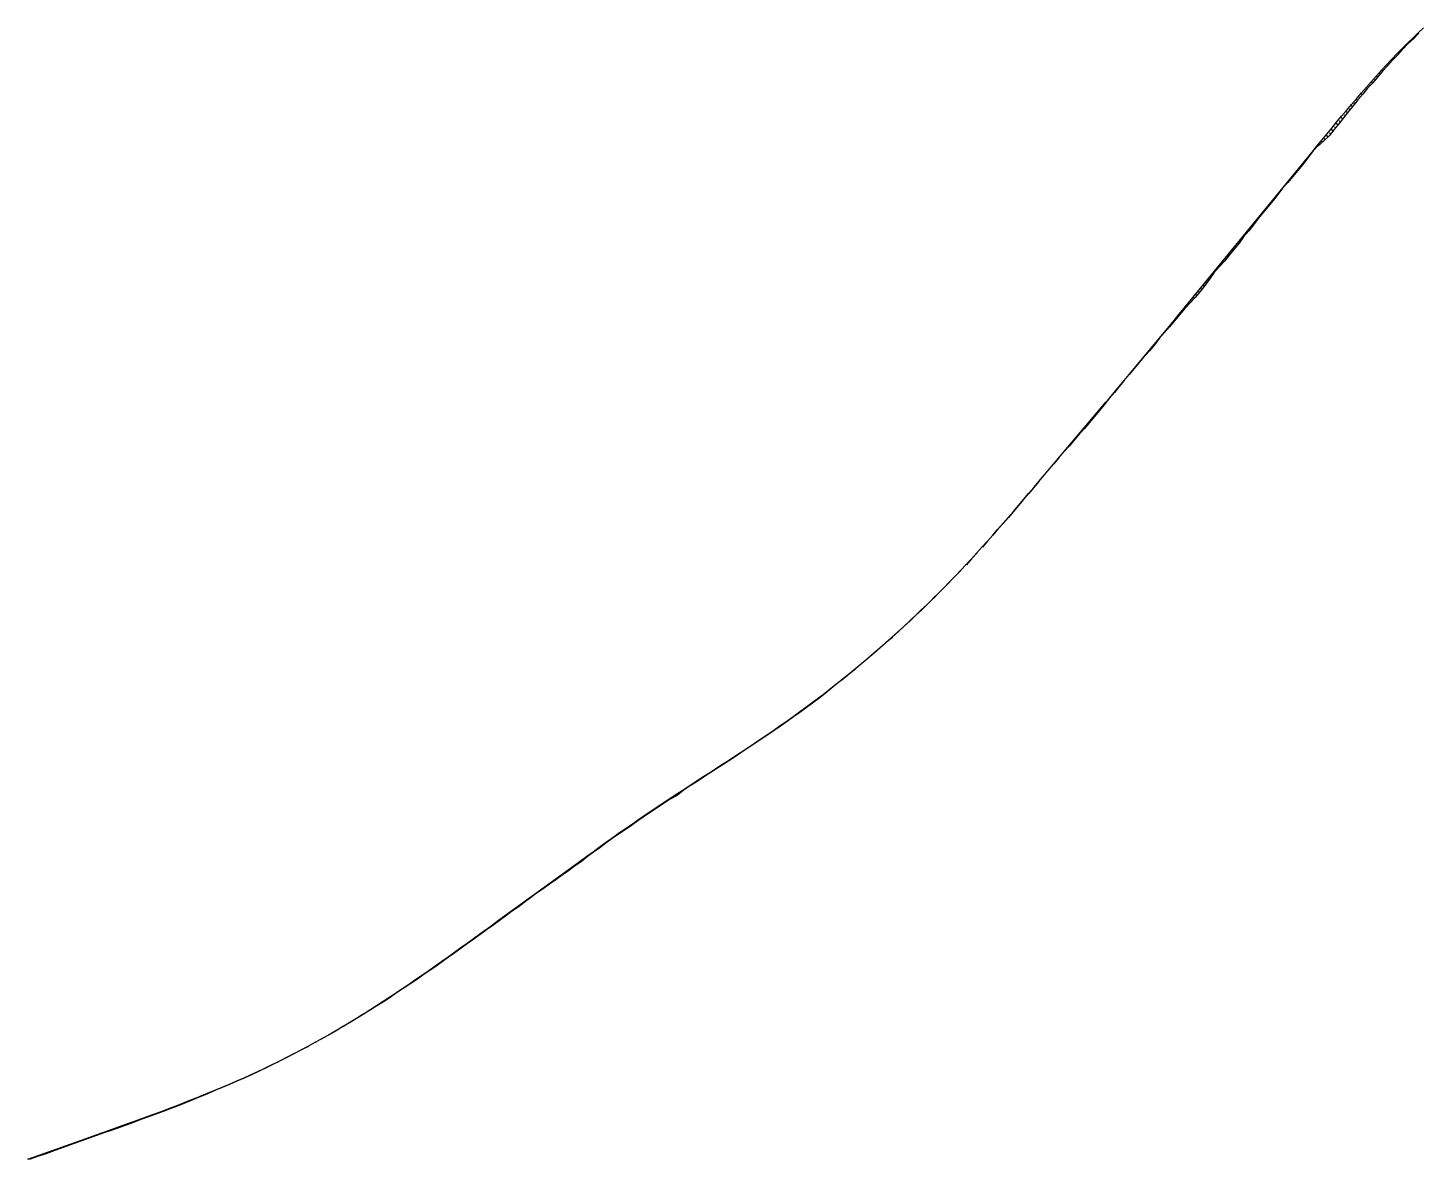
# Model space of a CAD drawing. Header units: metres. Extents: x 288738 to 324331, y 7399322 to 7465117.
# Drawn here: x 312803 to 313698, y 7432066 to 7432794 of the extents above; entities that cross this region are included whole.
import ezdxf

# ---------------------------------------------------------------- set-up
doc = ezdxf.new("R2010")
doc.units = ezdxf.units.M
doc.header["$LTSCALE"] = 10
for name, color, linetype in [('F-HZ-ATERRO-TALUDE', 110, 'Continuous'), ('F-HZ-PIANO-CORTE', 10, 'Continuous'), ('F-HZ-TALUDE', 2, 'Continuous')]:
    doc.layers.add(name, color=color, linetype=linetype)

msp = doc.modelspace()

# ---------------------------------------------------------------- linework, layer by layer
at = {"layer": 'F-HZ-ATERRO-TALUDE', "linetype": 'Continuous', "lineweight": -3}
for p, q in [((313502.086, 7432560.512), (313502.238, 7432560.383)), ((313503.695, 7432562.424), (313503.751, 7432562.377)), ((313505.304, 7432564.337), (313505.387, 7432564.267)), ((313506.912, 7432566.251), (313506.944, 7432566.224)), ((313494.023, 7432550.962), (313494.136, 7432550.866)), ((313495.637, 7432552.87), (313495.828, 7432552.709)), ((313497.251, 7432554.78), (313497.333, 7432554.71)), ((313498.863, 7432556.69), (313499.028, 7432556.551)), ((313500.475, 7432558.6), (313500.563, 7432558.526)), ((313485.952, 7432541.417), (313486.213, 7432541.197)), ((313487.566, 7432543.326), (313487.701, 7432543.213)), ((313489.181, 7432545.235), (313489.452, 7432545.006)), ((313490.795, 7432547.144), (313490.93, 7432547.03)), ((313492.409, 7432549.053), (313492.661, 7432548.839)), ((313479.495, 7432533.782), (313479.733, 7432533.581)), ((313481.109, 7432535.69), (313481.239, 7432535.581)), ((313482.724, 7432537.599), (313482.986, 7432537.377)), ((313484.338, 7432539.508), (313484.467, 7432539.399)), ((313471.424, 7432524.237), (313471.49, 7432524.182)), ((313473.039, 7432526.146), (313473.195, 7432526.014)), ((313474.653, 7432528.055), (313474.741, 7432527.981)), ((313476.267, 7432529.964), (313476.463, 7432529.798)), ((313477.881, 7432531.873), (313477.989, 7432531.781)), ((313469.811, 7432522.329), (313469.904, 7432522.249)), ((313409.39, 7432452.298), (313409.428, 7432452.263)), ((313411.079, 7432454.141), (313411.155, 7432454.071)), ((313412.768, 7432455.984), (313412.805, 7432455.95)), ((313405.992, 7432448.638), (313406.096, 7432448.54)), ((313407.691, 7432450.468), (313407.833, 7432450.335)), ((313392.148, 7432434.212), (313392.194, 7432434.166)), ((313393.897, 7432435.997), (313393.991, 7432435.905)), ((312982.854, 7432138.706), (312982.997, 7432138.439)), ((312978.45, 7432136.353), (312978.474, 7432136.308)), ((312980.653, 7432137.53), (312980.694, 7432137.452))]:
    msp.add_line(p, q, dxfattribs=at)
at = {"layer": 'F-HZ-PIANO-CORTE'}
for p, q in [((313690.687, 7432784.205), (313690.349, 7432784.547)), ((313692.524, 7432785.901), (313692.33, 7432786.1)), ((313694.294, 7432787.664), (313693.93, 7432788.041)), ((313695.993, 7432789.498), (313695.863, 7432789.634)), ((313682.104, 7432775.124), (313681.836, 7432775.381)), ((313683.835, 7432776.927), (313683.304, 7432777.44)), ((313685.503, 7432778.789), (313685.278, 7432779.009)), ((313687.189, 7432780.634), (313686.807, 7432781.013)), ((313688.916, 7432782.442), (313688.745, 7432782.613)), ((313673.711, 7432765.865), (313673.003, 7432766.511)), ((313675.378, 7432767.728), (313675.041, 7432768.039)), ((313677.043, 7432769.593), (313676.404, 7432770.186)), ((313678.688, 7432771.475), (313678.404, 7432771.742)), ((313680.351, 7432773.341), (313679.836, 7432773.83)), ((313665.465, 7432756.476), (313665.051, 7432756.84)), ((313667.199, 7432758.277), (313666.292, 7432759.079)), ((313668.819, 7432760.181), (313668.39, 7432760.562)), ((313670.428, 7432762.094), (313669.633, 7432762.808)), ((313672.069, 7432763.98), (313671.693, 7432764.32)), ((313657.414, 7432746.926), (313656.429, 7432747.766)), ((313659.029, 7432748.834), (313658.545, 7432749.248)), ((313660.664, 7432750.725), (313659.697, 7432751.558)), ((313662.219, 7432752.681), (313661.779, 7432753.063)), ((313663.757, 7432754.652), (313662.983, 7432755.328)), ((313651.101, 7432739.173), (313649.954, 7432740.133)), ((313652.702, 7432741.092), (313652.135, 7432741.569)), ((313654.312, 7432743.005), (313653.183, 7432743.958)), ((313655.871, 7432744.959), (313655.338, 7432745.411)), ((313643.308, 7432729.4), (313642.627, 7432729.962)), ((313644.884, 7432731.341), (313643.541, 7432732.451)), ((313646.426, 7432733.308), (313645.783, 7432733.841)), ((313647.952, 7432735.289), (313646.741, 7432736.296)), ((313649.517, 7432737.238), (313648.932, 7432737.726)), ((313634.861, 7432720.234), (313634.035, 7432720.911)), ((313636.707, 7432721.919), (313636.156, 7432722.371)), ((313638.53, 7432723.63), (313637.178, 7432724.739)), ((313640.184, 7432725.496), (313639.473, 7432726.08)), ((313641.74, 7432727.453), (313640.352, 7432728.595)), ((313627.916, 7432713.076), (313627.736, 7432713.223)), ((313629.538, 7432714.978), (313629.429, 7432715.067)), ((313631.173, 7432716.869), (313630.903, 7432717.09)), ((313632.974, 7432718.594), (313632.723, 7432718.799)), ((313620.193, 7432703.25), (313620.007, 7432703.402)), ((313621.737, 7432705.216), (313621.404, 7432705.489)), ((313623.253, 7432707.204), (313623.12, 7432707.313)), ((313624.755, 7432709.202), (313624.569, 7432709.355)), ((313626.32, 7432711.151), (313626.236, 7432711.22)), ((313612.089, 7432693.736), (313611.906, 7432693.886)), ((313613.734, 7432695.618), (313613.611, 7432695.718)), ((313615.388, 7432697.492), (313615.071, 7432697.752)), ((313617.014, 7432699.391), (313616.834, 7432699.539)), ((313618.626, 7432701.302), (313618.238, 7432701.62)), ((313605.791, 7432685.972), (313605.573, 7432686.15)), ((313607.321, 7432687.949), (313607.238, 7432688.016)), ((313608.863, 7432689.916), (313608.739, 7432690.018)), ((313610.462, 7432691.837), (313610.392, 7432691.895)), ((313597.932, 7432676.256), (313597.795, 7432676.368)), ((313599.552, 7432678.16), (313599.241, 7432678.415)), ((313601.156, 7432680.078), (313600.99, 7432680.213)), ((313602.753, 7432682.001), (313602.408, 7432682.284)), ((313604.287, 7432683.975), (313604.139, 7432684.096)), ((313590.206, 7432666.437), (313589.744, 7432666.815)), ((313591.72, 7432668.425), (313591.523, 7432668.586)), ((313593.196, 7432670.443), (313592.908, 7432670.679)), ((313594.743, 7432672.406), (313594.617, 7432672.509)), ((313596.325, 7432674.341), (313596.074, 7432674.547)), ((313583.833, 7432658.738), (313583.414, 7432659.081)), ((313585.378, 7432660.698), (313585.186, 7432660.855)), ((313587.006, 7432662.595), (313586.577, 7432662.946)), ((313588.611, 7432664.512), (313588.386, 7432664.696)), ((313576.123, 7432648.928), (313575.817, 7432649.178)), ((313577.742, 7432650.833), (313577.095, 7432651.363)), ((313579.371, 7432652.729), (313579.024, 7432653.013)), ((313581.005, 7432654.621), (313580.261, 7432655.23)), ((313582.459, 7432656.649), (313582.149, 7432656.903)), ((313569.741, 7432641.245), (313569.463, 7432641.472)), ((313571.459, 7432643.061), (313570.764, 7432643.63)), ((313573.031, 7432645.001), (313572.689, 7432645.281)), ((313574.539, 7432646.995), (313573.928, 7432647.495)), ((313561.937, 7432631.512), (313561.283, 7432632.047)), ((313563.376, 7432633.556), (313563.119, 7432633.766)), ((313564.8, 7432635.611), (313564.441, 7432635.905)), ((313566.386, 7432637.539), (313566.204, 7432637.688)), ((313568.042, 7432639.411), (313567.604, 7432639.77)), ((313554.174, 7432621.722), (313553.772, 7432622.052)), ((313555.799, 7432623.622), (313554.953, 7432624.315)), ((313557.388, 7432625.552), (313556.962, 7432625.901)), ((313558.962, 7432627.494), (313558.12, 7432628.184)), ((313560.465, 7432629.491), (313560.083, 7432629.804)), ((313547.51, 7432614.267), (313547.275, 7432614.459)), ((313549.19, 7432616.118), (313548.623, 7432616.583)), ((313550.864, 7432617.975), (313550.535, 7432618.245)), ((313552.535, 7432619.834), (313551.787, 7432620.447)), ((313539.434, 7432604.728), (313539.114, 7432604.991)), ((313541.043, 7432606.641), (313540.872, 7432606.781)), ((313542.634, 7432608.569), (313542.288, 7432608.853)), ((313544.242, 7432610.484), (313544.058, 7432610.635)), ((313545.856, 7432612.393), (313545.458, 7432612.719)), ((313531.275, 7432595.259), (313531.219, 7432595.306)), ((313532.891, 7432597.166), (313532.755, 7432597.279)), ((313534.51, 7432599.072), (313534.428, 7432599.139)), ((313536.128, 7432600.977), (313535.937, 7432601.134)), ((313537.776, 7432602.857), (313537.651, 7432602.96)), ((313524.918, 7432587.54), (313524.85, 7432587.596)), ((313526.509, 7432589.468), (313526.379, 7432589.576)), ((313528.09, 7432591.405), (313528.032, 7432591.453)), ((313529.668, 7432593.344), (313529.569, 7432593.426)), ((313516.819, 7432578.02), (313516.787, 7432578.047)), ((313518.421, 7432579.939), (313518.405, 7432579.953)), ((313520.02, 7432581.861), (313519.989, 7432581.887)), ((313521.66, 7432583.748), (313521.624, 7432583.778)), ((313523.313, 7432585.624), (313523.185, 7432585.729)), ((313511.986, 7432572.285), (313511.981, 7432572.289)), ((313513.599, 7432574.195), (313513.582, 7432574.21)), ((313515.209, 7432576.107), (313515.197, 7432576.118)), ((313463.638, 7432514.95), (313463.619, 7432514.967)), ((313465.268, 7432516.846), (313465.213, 7432516.892)), ((313460.383, 7432511.155), (313460.377, 7432511.16)), ((313462.008, 7432513.055), (313461.985, 7432513.074)), ((313449.124, 7432497.759), (313449.071, 7432497.804)), ((313450.752, 7432499.656), (313450.719, 7432499.684)), ((313452.383, 7432501.551), (313452.3, 7432501.621)), ((313441.022, 7432488.241), (313441.005, 7432488.255)), ((313442.648, 7432490.139), (313442.608, 7432490.173)), ((313444.279, 7432492.034), (313444.252, 7432492.057)), ((313445.91, 7432493.928), (313445.841, 7432493.987)), ((313447.519, 7432495.842), (313447.488, 7432495.869)), ((313432.93, 7432478.713), (313432.868, 7432478.767)), ((313434.542, 7432480.624), (313434.519, 7432480.644)), ((313436.155, 7432482.534), (313436.123, 7432482.562)), ((313437.775, 7432484.438), (313437.761, 7432484.45)), ((313439.396, 7432486.341), (313439.369, 7432486.364)), ((313426.368, 7432471.169), (313426.321, 7432471.21)), ((313428.035, 7432473.031), (313427.998, 7432473.064)), ((313429.703, 7432474.894), (313429.602, 7432474.983)), ((313431.317, 7432476.803), (313431.276, 7432476.839)), ((313418.141, 7432461.758), (313418.094, 7432461.801)), ((313419.811, 7432463.619), (313419.713, 7432463.707)), ((313421.461, 7432465.497), (313421.415, 7432465.538)), ((313423.11, 7432467.376), (313423.026, 7432467.451)), ((313424.739, 7432469.273), (313424.706, 7432469.301)), ((313416.469, 7432459.899), (313416.381, 7432459.98)), ((313401.138, 7432443.432), (313401.121, 7432443.447)), ((313399.414, 7432441.621), (313399.379, 7432441.654)), ((313383.624, 7432425.592), (313383.598, 7432425.619)), ((313385.39, 7432427.362), (313385.352, 7432427.401)), ((313387.155, 7432429.132), (313387.14, 7432429.147)), ((313374.684, 7432416.857), (313374.588, 7432416.959)), ((313376.49, 7432418.585), (313376.444, 7432418.634)), ((313378.288, 7432420.322), (313378.198, 7432420.416)), ((313380.08, 7432422.066), (313380.038, 7432422.109)), ((313381.857, 7432423.824), (313381.786, 7432423.897)), ((313365.578, 7432408.294), (313365.522, 7432408.356)), ((313367.419, 7432409.985), (313367.3, 7432410.116)), ((313369.26, 7432411.677), (313369.196, 7432411.747)), ((313371.067, 7432413.404), (313370.957, 7432413.523)), ((313372.875, 7432415.131), (313372.826, 7432415.184)), ((313354.435, 7432398.254), (313354.384, 7432398.312)), ((313356.311, 7432399.905), (313356.2, 7432400.033)), ((313358.182, 7432401.563), (313358.124, 7432401.629)), ((313360.035, 7432403.242), (313359.922, 7432403.37)), ((313361.889, 7432404.92), (313361.833, 7432404.982)), ((313363.734, 7432406.606), (313363.622, 7432406.731)), ((313345.002, 7432390.053), (313344.902, 7432390.171)), ((313346.914, 7432391.663), (313346.857, 7432391.73)), ((313348.798, 7432393.307), (313348.69, 7432393.434)), ((313350.681, 7432394.95), (313350.629, 7432395.011)), ((313352.558, 7432396.602), (313352.455, 7432396.721)), ((313333.509, 7432380.415), (313333.412, 7432380.534)), ((313335.447, 7432381.994), (313335.394, 7432382.058)), ((313337.371, 7432383.59), (313337.264, 7432383.721)), ((313339.29, 7432385.192), (313339.236, 7432385.257)), ((313341.187, 7432386.821), (313341.093, 7432386.934)), ((313343.087, 7432388.445), (313343.045, 7432388.496)), ((313321.857, 7432370.972), (313321.736, 7432371.126)), ((313323.793, 7432372.552), (313323.744, 7432372.615)), ((313325.768, 7432374.086), (313325.648, 7432374.237)), ((313327.723, 7432375.643), (313327.66, 7432375.722)), ((313329.64, 7432377.247), (313329.54, 7432377.372)), ((313331.566, 7432378.842), (313331.523, 7432378.895)), ((313312.135, 7432363.117), (313312.001, 7432363.292)), ((313314.115, 7432364.643), (313313.852, 7432364.986)), ((313316.077, 7432366.193), (313315.954, 7432366.352)), ((313318.015, 7432367.771), (313317.804, 7432368.044)), ((313319.943, 7432369.363), (313319.858, 7432369.472)), ((313300.077, 7432354.196), (313299.968, 7432354.342)), ((313302.113, 7432355.647), (313301.872, 7432355.968)), ((313304.134, 7432357.118), (313304.008, 7432357.286)), ((313306.144, 7432358.606), (313305.885, 7432358.947)), ((313308.147, 7432360.101), (313308.016, 7432360.274)), ((313310.146, 7432361.603), (313309.878, 7432361.954)), ((313285.803, 7432344.073), (313285.626, 7432344.314)), ((313287.858, 7432345.497), (313287.765, 7432345.622)), ((313289.902, 7432346.935), (313289.716, 7432347.188)), ((313291.942, 7432348.381), (313291.848, 7432348.508)), ((313293.977, 7432349.833), (313293.788, 7432350.088)), ((313296.011, 7432351.287), (313295.913, 7432351.418)), ((313298.043, 7432352.743), (313297.84, 7432353.015)), ((313273.346, 7432335.719), (313273.259, 7432335.839)), ((313275.428, 7432337.102), (313275.378, 7432337.171)), ((313277.53, 7432338.455), (313277.395, 7432338.641)), ((313279.605, 7432339.85), (313279.531, 7432339.951)), ((313281.664, 7432341.268), (313281.518, 7432341.466)), ((313283.731, 7432342.674), (313283.652, 7432342.781)), ((313260.956, 7432327.267), (313260.767, 7432327.527)), ((313263.025, 7432328.669), (313262.94, 7432328.787)), ((313265.089, 7432330.08), (313264.942, 7432330.283)), ((313267.166, 7432331.471), (313267.095, 7432331.569)), ((313269.25, 7432332.853), (313269.105, 7432333.052)), ((313271.305, 7432334.276), (313271.244, 7432334.36)), ((313246.31, 7432317.69), (313246.206, 7432317.831)), ((313248.41, 7432319.046), (313248.202, 7432319.332)), ((313250.51, 7432320.402), (313250.404, 7432320.547)), ((313252.61, 7432321.759), (313252.395, 7432322.054)), ((313254.706, 7432323.121), (313254.598, 7432323.27)), ((313256.801, 7432324.486), (313256.583, 7432324.785)), ((313258.881, 7432325.871), (313258.778, 7432326.013)), ((313231.633, 7432308.159), (313231.402, 7432308.476)), ((313233.726, 7432309.525), (313233.614, 7432309.679)), ((313235.821, 7432310.89), (313235.603, 7432311.19)), ((313237.911, 7432312.262), (313237.808, 7432312.404)), ((313239.999, 7432313.637), (313239.806, 7432313.903)), ((313242.1, 7432314.992), (313242.003, 7432315.125)), ((313244.207, 7432316.337), (313244.005, 7432316.615)), ((313219.369, 7432299.556), (313218.825, 7432300.304)), ((313221.398, 7432300.999), (313221.155, 7432301.334)), ((313223.349, 7432302.563), (313223.006, 7432303.034)), ((313225.385, 7432304.01), (313225.244, 7432304.203)), ((313227.458, 7432305.407), (313227.203, 7432305.759)), ((313229.543, 7432306.787), (313229.423, 7432306.952)), ((313206.659, 7432291.623), (313206.353, 7432292.044)), ((313208.736, 7432293.015), (313208.584, 7432293.224)), ((313210.803, 7432294.422), (313210.511, 7432294.822)), ((313212.885, 7432295.805), (313212.74, 7432296.004)), ((313214.973, 7432297.18), (313214.68, 7432297.582)), ((313217.153, 7432298.398), (313216.954, 7432298.672)), ((313192.225, 7432281.738), (313192.063, 7432281.96)), ((313194.228, 7432283.233), (313193.957, 7432283.606)), ((313196.278, 7432284.664), (313196.147, 7432284.843)), ((313198.343, 7432286.072), (313198.077, 7432286.438)), ((313200.404, 7432287.488), (313200.274, 7432287.667)), ((313202.462, 7432288.907), (313202.211, 7432289.251)), ((313204.554, 7432290.274), (313204.418, 7432290.462)), ((313179.813, 7432273.32), (313179.724, 7432273.441)), ((313181.903, 7432274.691), (313181.671, 7432275.009)), ((313183.971, 7432276.096), (313183.841, 7432276.274)), ((313186.031, 7432277.512), (313185.755, 7432277.892)), ((313188.111, 7432278.898), (313187.956, 7432279.112)), ((313190.199, 7432280.274), (313189.848, 7432280.757)), ((313167.717, 7432264.453), (313167.584, 7432264.636)), ((313169.729, 7432265.937), (313169.478, 7432266.283)), ((313171.734, 7432267.431), (313171.62, 7432267.587)), ((313173.736, 7432268.928), (313173.536, 7432269.204)), ((313175.74, 7432270.422), (313175.654, 7432270.541)), ((313177.745, 7432271.916), (313177.601, 7432272.114)), ((313155.646, 7432255.568), (313155.482, 7432255.794)), ((313157.724, 7432256.958), (313157.338, 7432257.488)), ((313159.695, 7432258.492), (313159.527, 7432258.724)), ((313161.63, 7432260.076), (313161.378, 7432260.422)), ((313163.648, 7432261.548), (313163.525, 7432261.718)), ((313165.696, 7432262.982), (313165.425, 7432263.355)), ((313141.482, 7432245.3), (313141.166, 7432245.735)), ((313143.507, 7432246.766), (313143.348, 7432246.985)), ((313145.527, 7432248.24), (313145.21, 7432248.675)), ((313147.575, 7432249.673), (313147.403, 7432249.909)), ((313149.633, 7432251.092), (313149.254, 7432251.613)), ((313151.625, 7432252.601), (313151.45, 7432252.842)), ((313153.595, 7432254.14), (313153.296, 7432254.551)), ((313129.22, 7432236.664), (313129.035, 7432236.919)), ((313131.276, 7432238.085), (313131.166, 7432238.237)), ((313133.35, 7432239.482), (313133.077, 7432239.857)), ((313135.383, 7432240.936), (313135.241, 7432241.132)), ((313137.401, 7432242.411), (313137.121, 7432242.796)), ((313139.438, 7432243.86), (313139.291, 7432244.063)), ((313117.207, 7432227.684), (313116.903, 7432228.103)), ((313119.239, 7432229.14), (313119.082, 7432229.356)), ((313121.257, 7432230.617), (313120.947, 7432231.042)), ((313123.242, 7432232.135), (313123.106, 7432232.323)), ((313125.218, 7432233.667), (313124.99, 7432233.98)), ((313127.215, 7432235.171), (313127.114, 7432235.31)), ((313105.065, 7432218.885), (313104.772, 7432219.287)), ((313107.08, 7432220.364), (313106.937, 7432220.56)), ((313109.097, 7432221.841), (313108.817, 7432222.227)), ((313111.092, 7432223.348), (313110.965, 7432223.522)), ((313113.08, 7432224.864), (313112.861, 7432225.165)), ((313115.133, 7432226.289), (313115.007, 7432226.462)), ((313092.9, 7432210.111), (313092.636, 7432210.475)), ((313094.907, 7432211.601), (313094.783, 7432211.772)), ((313096.929, 7432213.072), (313096.683, 7432213.411)), ((313098.979, 7432214.503), (313098.842, 7432214.691)), ((313101.031, 7432215.931), (313100.728, 7432216.348)), ((313103.053, 7432217.401), (313102.901, 7432217.609)), ((313080.708, 7432201.377), (313080.483, 7432201.689)), ((313082.75, 7432202.82), (313082.63, 7432202.985)), ((313084.796, 7432204.256), (313084.538, 7432204.612)), ((313086.847, 7432205.685), (313086.706, 7432205.88)), ((313088.9, 7432207.111), (313088.589, 7432207.541)), ((313090.908, 7432208.601), (313090.76, 7432208.804)), ((313068.524, 7432192.628), (313068.28, 7432192.97)), ((313070.559, 7432194.08), (313070.438, 7432194.249)), ((313072.593, 7432195.534), (313072.354, 7432195.867)), ((313074.626, 7432196.989), (313074.507, 7432197.155)), ((313076.657, 7432198.446), (313076.421, 7432198.774)), ((313078.684, 7432199.91), (313078.568, 7432200.071)), ((313056.215, 7432184.056), (313056.006, 7432184.355)), ((313058.274, 7432185.474), (313058.166, 7432185.629)), ((313060.336, 7432186.888), (313060.107, 7432187.213)), ((313062.392, 7432188.31), (313062.272, 7432188.479)), ((313064.446, 7432189.735), (313064.198, 7432190.085)), ((313066.487, 7432191.179), (313066.363, 7432191.353)), ((313041.729, 7432174.241), (313041.646, 7432174.364)), ((313043.808, 7432175.63), (313043.638, 7432175.881)), ((313045.87, 7432177.043), (313045.788, 7432177.164)), ((313047.931, 7432178.458), (313047.774, 7432178.688)), ((313050.026, 7432179.822), (313049.93, 7432179.961)), ((313052.124, 7432181.182), (313051.895, 7432181.513)), ((313054.172, 7432182.615), (313054.062, 7432182.774)), ((313029.225, 7432165.957), (313029.138, 7432166.092)), ((313031.341, 7432167.289), (313031.147, 7432167.586)), ((313033.419, 7432168.679), (313033.328, 7432168.818)), ((313035.497, 7432170.068), (313035.325, 7432170.329)), ((313037.574, 7432171.46), (313037.49, 7432171.586)), ((313039.65, 7432172.853), (313039.489, 7432173.094)), ((313014.316, 7432156.794), (313014.268, 7432156.872)), ((313016.45, 7432158.097), (313016.421, 7432158.143)), ((313018.582, 7432159.402), (313018.515, 7432159.509)), ((313020.71, 7432160.715), (313020.67, 7432160.778)), ((313022.838, 7432162.026), (313022.744, 7432162.175)), ((313024.974, 7432163.325), (313024.912, 7432163.423)), ((313027.108, 7432164.627), (313026.954, 7432164.867)), ((312998.979, 7432147.581), (312998.946, 7432147.637)), ((313001.135, 7432148.846), (313001.076, 7432148.948)), ((313003.28, 7432150.13), (313003.255, 7432150.173)), ((313005.431, 7432151.404), (313005.383, 7432151.486)), ((313005.765, 7432151.61), (313005.719, 7432151.688)), ((313007.893, 7432152.922), (313007.878, 7432152.948)), ((313010.027, 7432154.224), (313010.003, 7432154.264)), ((313012.18, 7432155.495), (313012.159, 7432155.53)), ((312988.093, 7432141.438), (312988.038, 7432141.539)), ((312990.284, 7432142.642), (312990.253, 7432142.698)), ((312992.471, 7432143.852), (312992.404, 7432143.973)), ((312994.647, 7432145.084), (312994.613, 7432145.145)), ((312996.819, 7432146.321), (312996.75, 7432146.443)), ((312965.954, 7432129.826), (312965.915, 7432129.906)), ((312968.189, 7432130.947), (312968.169, 7432130.988)), ((312970.41, 7432132.094), (312970.377, 7432132.16)), ((312972.618, 7432133.267), (312972.609, 7432133.284)), ((312946.923, 7432120.61), (312946.85, 7432120.772)), ((312949.195, 7432121.655), (312949.157, 7432121.737)), ((312951.457, 7432122.717), (312951.385, 7432122.872)), ((312953.69, 7432123.843), (312953.667, 7432123.891)), ((312955.929, 7432124.953), (312955.903, 7432125.008)), ((312958.202, 7432125.994), (312958.179, 7432126.044)), ((312960.465, 7432127.056), (312960.405, 7432127.179)), ((312961.495, 7432127.566), (312961.437, 7432127.685)), ((312963.729, 7432128.686), (312963.704, 7432128.737)), ((312926.355, 7432111.493), (312926.306, 7432111.613)), ((312928.659, 7432112.463), (312928.558, 7432112.707)), ((312930.957, 7432113.449), (312930.907, 7432113.568)), ((312933.25, 7432114.445), (312933.152, 7432114.676)), ((312935.536, 7432115.456), (312935.49, 7432115.565)), ((312937.823, 7432116.467), (312937.732, 7432116.676)), ((312940.11, 7432117.477), (312940.063, 7432117.583)), ((312942.39, 7432118.501), (312942.298, 7432118.708)), ((312944.656, 7432119.557), (312944.615, 7432119.647)), ((312905.556, 7432102.92), (312905.426, 7432103.274)), ((312907.864, 7432103.881), (312907.807, 7432104.035)), ((312910.163, 7432104.862), (312910.07, 7432105.108)), ((312912.475, 7432105.813), (312912.433, 7432105.924)), ((312914.809, 7432106.708), (312914.708, 7432106.971)), ((312917.141, 7432107.611), (312917.082, 7432107.76)), ((312919.451, 7432108.565), (312919.336, 7432108.856)), ((312921.744, 7432109.561), (312921.694, 7432109.684)), ((312924.045, 7432110.537), (312923.952, 7432110.767)), ((312882.239, 7432093.91), (312882.079, 7432094.39)), ((312884.576, 7432094.798), (312884.499, 7432095.028)), ((312886.922, 7432095.661), (312886.762, 7432096.133)), ((312889.27, 7432096.521), (312889.186, 7432096.765)), ((312891.608, 7432097.404), (312891.44, 7432097.891)), ((312893.945, 7432098.292), (312893.861, 7432098.534)), ((312896.278, 7432099.191), (312896.11, 7432099.666)), ((312898.61, 7432100.092), (312898.527, 7432100.326)), ((312900.93, 7432101.023), (312900.773, 7432101.46)), ((312903.246, 7432101.964), (312903.173, 7432102.163)), ((312856.378, 7432084.56), (312856.308, 7432084.79)), ((312858.732, 7432085.402), (312858.591, 7432085.861)), ((312861.087, 7432086.243), (312861.016, 7432086.472)), ((312863.45, 7432087.059), (312863.298, 7432087.548)), ((312865.813, 7432087.875), (312865.731, 7432088.134)), ((312868.155, 7432088.749), (312867.999, 7432089.243)), ((312870.497, 7432089.622), (312870.423, 7432089.857)), ((312872.845, 7432090.482), (312872.696, 7432090.947)), ((312875.193, 7432091.341), (312875.118, 7432091.571)), ((312877.546, 7432092.185), (312877.39, 7432092.662)), ((312879.9, 7432093.027), (312879.818, 7432093.275)), ((312831.447, 7432075.759), (312831.327, 7432076.171)), ((312833.801, 7432076.599), (312833.742, 7432076.803)), ((312836.166, 7432077.409), (312836.039, 7432077.842)), ((312838.526, 7432078.236), (312838.461, 7432078.457)), ((312840.881, 7432079.075), (312840.751, 7432079.514)), ((312843.237, 7432079.909), (312843.172, 7432080.129)), ((312845.595, 7432080.739), (312845.463, 7432081.186)), ((312847.956, 7432081.563), (312847.887, 7432081.793)), ((312850.318, 7432082.382), (312850.174, 7432082.861)), ((312851.667, 7432082.885), (312851.598, 7432083.114)), ((312854.023, 7432083.722), (312853.884, 7432084.181)), ((312805.557, 7432066.491), (312805.487, 7432066.736)), ((312807.924, 7432067.297), (312807.774, 7432067.817)), ((312810.285, 7432068.119), (312810.208, 7432068.386)), ((312812.642, 7432068.951), (312812.487, 7432069.489)), ((312815.005, 7432069.767), (312814.925, 7432070.046)), ((312817.363, 7432070.598), (312817.2, 7432071.161)), ((312819.711, 7432071.457), (312819.633, 7432071.726)), ((312822.063, 7432072.304), (312821.91, 7432072.831)), ((312824.413, 7432073.155), (312824.339, 7432073.411)), ((312826.763, 7432074.009), (312826.62, 7432074.502)), ((312829.107, 7432074.879), (312829.04, 7432075.108))]:
    msp.add_line(p, q, dxfattribs=at)
at = {"layer": 'F-HZ-TALUDE', "linetype": 'Continuous', "lineweight": -3}
for p, q in [((313402.396, 7432444.754), (313398.868, 7432441.047)), ((313395.367, 7432437.304), (313391.771, 7432433.645)), ((312982.997, 7432138.439), (312978.364, 7432136.256))]:
    msp.add_line(p, q, dxfattribs=at)
for points in [[(312802.585, 7432065.977), (312837.055, 7432078.203), (312841.807, 7432079.888), (312846.564, 7432081.577), (312850.174, 7432082.861), (312851.326, 7432083.27), (312856.092, 7432084.967), (312860.86, 7432086.672), (312865.631, 7432088.387), (312870.403, 7432090.113), (312875.177, 7432091.85), (312879.95, 7432093.601), (312884.722, 7432095.369), (312889.493, 7432097.155), (312894.262, 7432098.959), (312899.028, 7432100.783), (312903.79, 7432102.63), (312908.547, 7432104.502), (312911.51, 7432105.682), (312913.299, 7432106.4), (312918.042, 7432108.323), (312922.774, 7432110.272), (312927.492, 7432112.252), (312932.198, 7432114.261), (312936.889, 7432116.302), (312941.565, 7432118.376), (312946.226, 7432120.484), (312950.87, 7432122.629), (312955.496, 7432124.812), (312960.104, 7432127.032), (312960.405, 7432127.179), (312963.22, 7432128.561), (312964.693, 7432129.291), (312969.263, 7432131.588), (312973.813, 7432133.923), (312978.344, 7432136.296), (312982.854, 7432138.706), (312987.344, 7432141.154), (312991.814, 7432143.639), (312996.262, 7432146.161), (313000.689, 7432148.72), (313005.095, 7432151.314), (313005.383, 7432151.486), (313009.479, 7432153.945), (313012.683, 7432155.897), (313013.843, 7432156.609), (313018.183, 7432159.3), (313022.5, 7432162.019), (313026.794, 7432164.764), (313031.066, 7432167.533), (313035.317, 7432170.324), (313039.549, 7432173.134), (313043.761, 7432175.964), (313047.955, 7432178.81), (313052.13, 7432181.674), (313056.29, 7432184.551), (313060.434, 7432187.44), (313064.563, 7432190.341), (313068.679, 7432193.252), (313072.781, 7432196.171), (313076.873, 7432199.097), (313080.953, 7432202.027), (313085.024, 7432204.962), (313089.085, 7432207.9), (313093.139, 7432210.839), (313096.11, 7432212.995), (313097.187, 7432213.777), (313101.233, 7432216.715), (313105.277, 7432219.654), (313153.814, 7432254.927), (313157.859, 7432257.867), (313161.905, 7432260.804), (313165.954, 7432263.738), (313170.007, 7432266.666), (313174.066, 7432269.585), (313178.133, 7432272.494), (313182.209, 7432275.391), (313186.295, 7432278.273), (313190.394, 7432281.139), (313194.505, 7432283.986), (313198.629, 7432286.816), (313202.766, 7432289.629), (313206.916, 7432292.424), (313211.079, 7432295.201), (313215.254, 7432297.961), (313219.439, 7432300.707), (313223.633, 7432303.442), (313227.833, 7432306.168), (313232.037, 7432308.887), (313236.244, 7432311.604), (313240.451, 7432314.32), (313244.658, 7432317.037), (313248.861, 7432319.758), (313253.06, 7432322.486), (313257.252, 7432325.222), (313260.865, 7432327.591), (313261.437, 7432327.968), (313265.617, 7432330.729), (313269.79, 7432333.508), (313273.956, 7432336.307), (313278.114, 7432339.129), (313282.261, 7432341.976), (313286.397, 7432344.85), (313290.519, 7432347.753), (313294.626, 7432350.687), (313298.719, 7432353.652), (313302.797, 7432356.647), (313306.86, 7432359.674), (313310.907, 7432362.731), (313314.939, 7432365.819), (313318.955, 7432368.937), (313322.955, 7432372.087), (313326.939, 7432375.267), (313330.906, 7432378.477), (313334.855, 7432381.718), (313338.788, 7432384.989), (313342.703, 7432388.291), (313346.6, 7432391.622), (313350.478, 7432394.984), (313354.338, 7432398.376), (313357.654, 7432401.327), (313358.179, 7432401.797), (313361.999, 7432405.246), (313365.794, 7432408.72), (313369.566, 7432412.219), (313371.355, 7432413.896), (313373.314, 7432415.744), (313377.037, 7432419.294), (313380.737, 7432422.869), (313384.412, 7432426.469), (313384.742, 7432426.794), (313388.06, 7432430.092), (313391.68, 7432433.735), (313395.271, 7432437.398), (313398.833, 7432441.081), (313402.365, 7432444.784), (313405.869, 7432448.506), (313409.343, 7432452.246), (313412.788, 7432456.006), (313416.205, 7432459.783), (313419.596, 7432463.575), (313422.964, 7432467.38), (313426.309, 7432471.196), (313429.635, 7432475.021), (313432.943, 7432478.854), (313436.235, 7432482.692), (313439.514, 7432486.534), (313442.782, 7432490.378), (313446.04, 7432494.221), (313449.291, 7432498.063), (313452.537, 7432501.901), (313495.771, 7432553.029), (313497.774, 7432555.399), (313501.01, 7432559.235), (313504.243, 7432563.073), (313507.471, 7432566.915), (313510.695, 7432570.761), (313513.916, 7432574.609), (313517.133, 7432578.461), (313520.346, 7432582.316), (313521.479, 7432583.677), (313523.555, 7432586.174), (313526.76, 7432590.035), (313529.961, 7432593.899), (313533.159, 7432597.767), (313536.353, 7432601.638), (313539.542, 7432605.512), (313542.728, 7432609.389), (313545.91, 7432613.27), (313546.942, 7432614.529), (313628.262, 7432713.866), (313631.384, 7432717.678), (313631.43, 7432717.734), (313634.597, 7432721.596), (313637.759, 7432725.447), (313640.919, 7432729.284), (313644.082, 7432733.104), (313647.249, 7432736.906), (313650.42, 7432740.688), (313653.599, 7432744.45), (313656.788, 7432748.186), (313659.989, 7432751.898), (313663.204, 7432755.582), (313666.433, 7432759.238), (313669.681, 7432762.862), (313672.948, 7432766.452), (313676.236, 7432770.008), (313679.546, 7432773.527), (313682.88, 7432777.007), (313686.24, 7432780.445), (313689.628, 7432783.839), (313693.043, 7432787.19), (313696.436, 7432790.445), (313696.487, 7432790.493), (313699.968, 7432793.75)], [(313696.69, 7432790.279), (313696.656, 7432790.213), (313693.458, 7432786.762), (313689.945, 7432783.52), (313686.636, 7432780.055), (313683.431, 7432776.475), (313680.058, 7432773.043), (313676.882, 7432769.408), (313673.658, 7432765.805), (313670.474, 7432762.149), (313667.346, 7432758.43), (313663.965, 7432754.918), (313660.957, 7432751.063), (313657.755, 7432747.361), (313654.726, 7432743.497), (313651.56, 7432739.733), (313648.436, 7432735.917), (313645.417, 7432731.999), (313642.295, 7432728.151), (313639.203, 7432724.262), (313635.54, 7432720.824), (313631.716, 7432717.5), (313631.67, 7432717.443), (313628.446, 7432713.715), (313625.255, 7432709.866), (313622.248, 7432705.866), (313619.159, 7432701.933), (313615.935, 7432698.111), (313612.624, 7432694.36), (313609.369, 7432690.562), (313606.284, 7432686.626), (313603.273, 7432682.629), (313600.081, 7432678.781), (313596.84, 7432674.972), (313593.676, 7432671.1), (313590.721, 7432667.058), (313587.531, 7432663.208), (313584.275, 7432659.411), (313581.514, 7432655.21), (313578.244, 7432651.425), (313575.006, 7432647.614), (313571.989, 7432643.622), (313568.545, 7432639.98), (313565.23, 7432636.232), (313562.373, 7432632.109), (313559.423, 7432628.062), (313556.274, 7432624.178), (313553.023, 7432620.378), (313549.678, 7432616.655), (313547.404, 7432614.151), (313546.316, 7432612.937), (313543.075, 7432609.104), (313539.882, 7432605.233), (313536.551, 7432601.474), (313533.301, 7432597.65), (313530.056, 7432593.821), (313526.889, 7432589.928), (313523.695, 7432586.057), (313521.547, 7432583.62), (313520.377, 7432582.29), (313517.167, 7432578.432), (313513.935, 7432574.593), (313510.697, 7432570.76)], [(313507.527, 7432566.869), (313504.339, 7432562.992), (313501.191, 7432559.083), (313497.931, 7432555.267), (313495.959, 7432552.87), (313494.756, 7432551.389), (313491.582, 7432547.525), (313488.353, 7432543.707), (313485.109, 7432539.902), (313481.891, 7432536.075), (313478.619, 7432532.294), (313475.35, 7432528.51), (313472.083, 7432524.726), (313468.78, 7432520.971)], [(313465.804, 7432517.529), (313465.54, 7432517.162), (313462.277, 7432513.369), (313459.02, 7432509.563)], [(313452.622, 7432501.829), (313449.342, 7432498.019), (313446.111, 7432494.161), (313442.822, 7432490.343), (313439.541, 7432486.511), (313436.266, 7432482.666), (313433.004, 7432478.801), (313429.737, 7432474.932), (313426.355, 7432471.155), (313423.048, 7432467.304), (313419.694, 7432463.487), (313416.293, 7432459.703)], [(313412.863, 7432455.937), (313409.419, 7432452.176), (313406.083, 7432448.304)], [(313388.086, 7432430.066), (313384.782, 7432426.753), (313384.456, 7432426.424), (313380.819, 7432422.784), (313377.13, 7432419.196), (313373.411, 7432415.64), (313371.459, 7432413.783), (313369.696, 7432412.078), (313365.907, 7432408.596), (313362.11, 7432405.121), (313358.295, 7432401.666), (313357.773, 7432401.192), (313354.44, 7432398.258), (313350.582, 7432394.863), (313346.713, 7432391.488), (313342.785, 7432388.192), (313338.898, 7432384.856), (313334.96, 7432381.59), (313330.988, 7432378.374), (313327.072, 7432375.099), (313323.046, 7432371.971), (313319.146, 7432368.692), (313315.201, 7432365.479), (313311.177, 7432362.378), (313307.121, 7432359.329), (313303.048, 7432356.314), (313298.925, 7432353.376), (313294.816, 7432350.431), (313290.706, 7432347.5), (313286.581, 7432344.599), (313282.406, 7432341.779), (313278.262, 7432338.926), (313274.031, 7432336.204), (313269.936, 7432333.308), (313265.757, 7432330.536), (313261.624, 7432327.712), (313261.053, 7432327.332), (313257.47, 7432324.922), (313253.276, 7432322.189), (313249.069, 7432319.472), (313244.863, 7432316.755), (313240.64, 7432314.06), (313236.461, 7432311.306), (313232.265, 7432308.574), (313228.081, 7432305.827), (313223.932, 7432303.03), (313220.026, 7432299.9), (313215.547, 7432297.558), (313211.366, 7432294.805), (313207.231, 7432291.99), (313203.014, 7432289.288), (313198.897, 7432286.449), (313194.763, 7432283.632), (313190.755, 7432280.641), (313186.576, 7432277.886), (313182.454, 7432275.054), (313178.269, 7432272.307), (313174.26, 7432269.319), (313170.254, 7432266.325), (313166.232, 7432263.356), (313162.134, 7432260.489), (313158.259, 7432257.317), (313154.1, 7432254.534), (313150.157, 7432251.454), (313146.04, 7432248.615), (313142.002, 7432245.667), (313137.914, 7432242.786), (313133.877, 7432239.836), (313129.727, 7432237.042), (313125.717, 7432234.054), (313121.764, 7432230.988), (313117.73, 7432228.035), (313113.577, 7432225.244), (313109.601, 7432222.21), (313105.567, 7432219.256), (313101.543, 7432216.288), (313097.439, 7432213.431), (313096.35, 7432212.665), (313093.396, 7432210.486), (313089.404, 7432207.461), (313085.286, 7432204.6), (313081.178, 7432201.717), (313077.108, 7432198.769), (313073.02, 7432195.838), (313068.922, 7432192.911), (313064.813, 7432189.989), (313060.664, 7432187.113), (313056.496, 7432184.255), (313052.363, 7432181.337), (313048.111, 7432178.581), (313043.931, 7432175.712), (313039.71, 7432172.893), (313035.49, 7432170.063), (313031.26, 7432167.235), (313026.947, 7432164.526), (313022.591, 7432161.876), (313018.248, 7432159.196), (313013.889, 7432156.533), (313012.73, 7432155.819), (313009.499, 7432153.912), (313005.431, 7432151.404), (313005.137, 7432151.242), (313000.75, 7432148.615), (312996.332, 7432146.037), (312991.88, 7432143.518), (312987.397, 7432141.056)], [(312973.822, 7432133.906), (312969.304, 7432131.506), (312964.732, 7432129.212), (312963.275, 7432128.448), (312960.465, 7432127.056), (312960.17, 7432126.895), (312955.518, 7432124.765), (312950.948, 7432122.461), (312946.299, 7432120.323), (312941.66, 7432118.161), (312936.979, 7432116.094), (312932.298, 7432114.024), (312927.594, 7432112.006), (312922.864, 7432110.048), (312918.166, 7432108.008), (312913.392, 7432106.16), (312911.588, 7432105.478), (312908.656, 7432104.211), (312903.932, 7432102.243), (312899.194, 7432100.318), (312894.43, 7432098.476), (312889.661, 7432096.664), (312884.876, 7432094.912), (312880.114, 7432093.104), (312875.326, 7432091.389), (312870.553, 7432089.643), (312865.794, 7432087.868), (312861.002, 7432086.213), (312856.232, 7432084.507), (312851.464, 7432082.813), (312850.318, 7432082.382), (312846.698, 7432081.128), (312841.936, 7432079.45), (312837.185, 7432077.759), (312832.423, 7432076.127), (312827.71, 7432074.353), (312822.986, 7432072.637), (312818.266, 7432070.936), (312816.497, 7432070.275), (312813.543, 7432069.269), (312808.82, 7432067.602), (312804.082, 7432065.988), (312802.585, 7432065.977)]]:
    msp.add_lwpolyline(points, dxfattribs=at)

doc.saveas('drawing.dxf')
